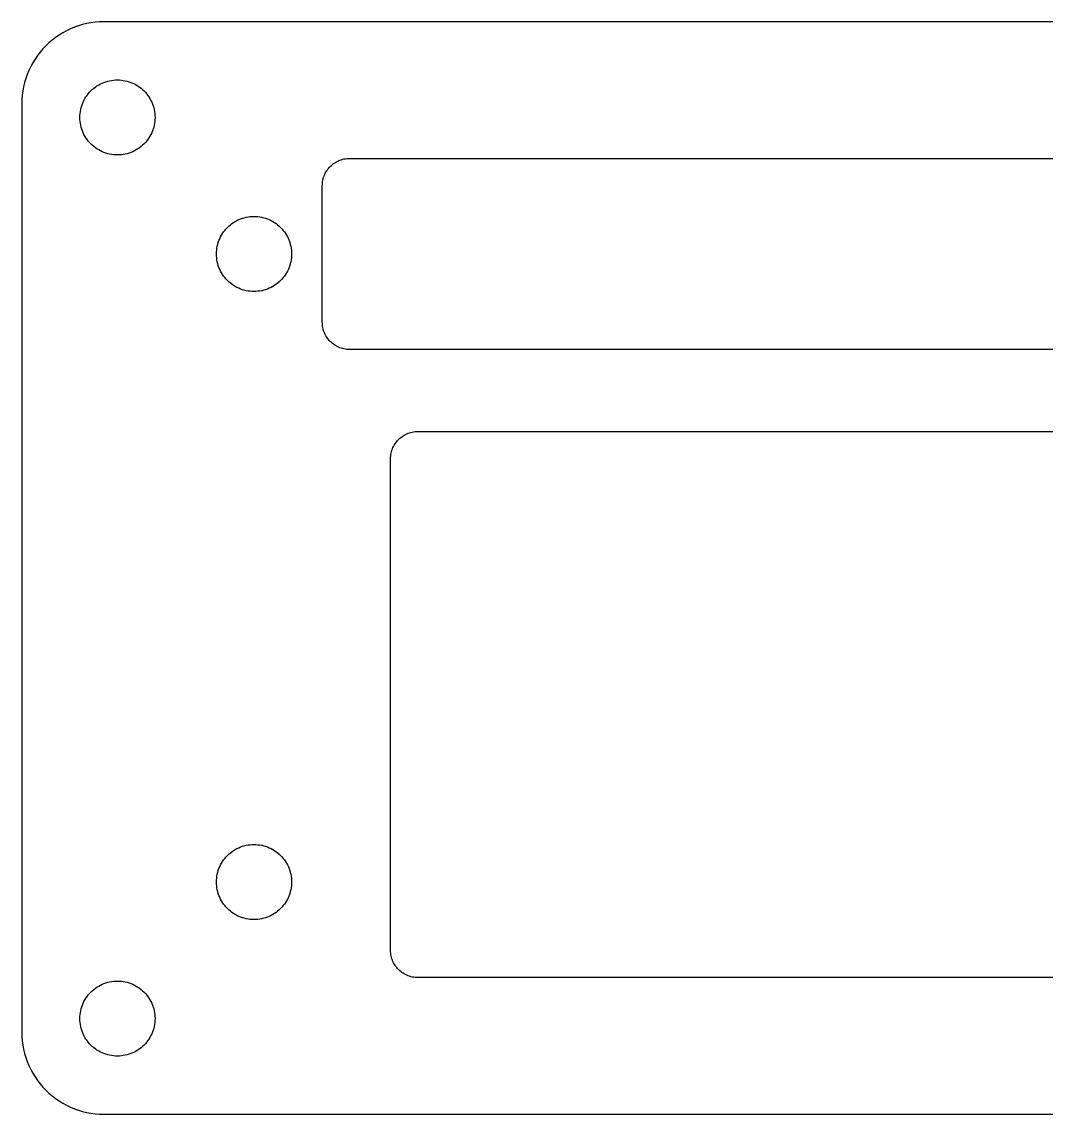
# Model space of a CAD drawing. Header units: metres. Extents: x -38 to 198, y -20 to 155.
# Drawn here: x 42.5 to 80, y 115 to 155 of the extents above; entities that cross this region are included whole.
import ezdxf

# ---------------------------------------------------------------- set-up
doc = ezdxf.new("R2010")
doc.units = ezdxf.units.M

msp = doc.modelspace()

# ---------------------------------------------------------------- linework, layer by layer
for p, q in [((44.4249, 154.801), (44.2798, 154.741)), ((44.573, 154.853), (44.4249, 154.801)), ((44.7236, 154.898), (44.573, 154.853)), ((44.8763, 154.934), (44.7236, 154.898)), ((45.0307, 154.963), (44.8763, 154.934)), ((45.1864, 154.984), (45.0307, 154.963)), ((45.343, 154.996), (45.1864, 154.984)), ((45.5, 155), (45.343, 154.996)), ((114.5, 155), (45.5, 155)), ((43.7366, 154.427), (43.612, 154.331)), ((43.8661, 154.516), (43.7366, 154.427)), ((44, 154.598), (43.8661, 154.516)), ((44.138, 154.673), (44, 154.598)), ((44.2798, 154.741), (44.138, 154.673)), ((43.2706, 154.007), (43.1686, 153.888)), ((43.3787, 154.121), (43.2706, 154.007)), ((43.4926, 154.229), (43.3787, 154.121)), ((43.612, 154.331), (43.4926, 154.229)), ((42.984, 153.634), (42.9019, 153.5)), ((43.073, 153.763), (42.984, 153.634)), ((43.1686, 153.888), (43.073, 153.763)), ((42.7594, 153.22), (42.6993, 153.075)), ((42.827, 153.362), (42.7594, 153.22)), ((42.9019, 153.5), (42.827, 153.362)), ((42.6468, 152.927), (42.6022, 152.776)), ((42.6993, 153.075), (42.6468, 152.927)), ((45.5072, 152.784), (45.5751, 152.808)), ((45.5751, 152.808), (45.6441, 152.828)), ((45.6441, 152.828), (45.7141, 152.845)), ((45.7141, 152.845), (45.7849, 152.858)), ((45.7849, 152.858), (45.8563, 152.867)), ((45.8563, 152.867), (45.928, 152.873)), ((45.928, 152.873), (46, 152.875)), ((46, 152.875), (46.072, 152.873)), ((46.072, 152.873), (46.1437, 152.867)), ((46.1437, 152.867), (46.2151, 152.858)), ((46.2151, 152.858), (46.2859, 152.845)), ((46.2859, 152.845), (46.3559, 152.828)), ((46.3559, 152.828), (46.4249, 152.808)), ((46.4249, 152.808), (46.4928, 152.784)), ((42.5369, 152.469), (42.5164, 152.314)), ((42.5656, 152.624), (42.5369, 152.469)), ((42.6022, 152.776), (42.5656, 152.624)), ((44.9314, 152.365), (44.9782, 152.42)), ((44.9782, 152.42), (45.0277, 152.472)), ((45.0277, 152.472), (45.08, 152.522)), ((45.08, 152.522), (45.1347, 152.569)), ((45.1347, 152.569), (45.1918, 152.612)), ((45.1918, 152.612), (45.2511, 152.653)), ((45.2511, 152.653), (45.3125, 152.691)), ((45.3125, 152.691), (45.3758, 152.725)), ((45.3758, 152.725), (45.4408, 152.756)), ((45.4408, 152.756), (45.5072, 152.784)), ((46.4928, 152.784), (46.5593, 152.756)), ((46.5593, 152.756), (46.6242, 152.725)), ((46.6242, 152.725), (46.6875, 152.691)), ((46.6875, 152.691), (46.7489, 152.653)), ((46.7489, 152.653), (46.8082, 152.612)), ((46.8082, 152.612), (46.8653, 152.569)), ((46.8653, 152.569), (46.9201, 152.522)), ((46.9201, 152.522), (46.9723, 152.472)), ((46.9723, 152.472), (47.0218, 152.42)), ((47.0218, 152.42), (47.0686, 152.365)), ((42.5041, 152.157), (42.5, 152)), ((42.5, 152), (42.5, 118)), ((42.5164, 152.314), (42.5041, 152.157)), ((44.7163, 151.993), (44.7439, 152.059)), ((44.7439, 152.059), (44.7749, 152.124)), ((44.7749, 152.124), (44.8092, 152.188)), ((44.8092, 152.188), (44.8468, 152.249)), ((44.8468, 152.249), (44.8876, 152.308)), ((44.8876, 152.308), (44.9314, 152.365)), ((47.0686, 152.365), (47.1124, 152.308)), ((47.1124, 152.308), (47.1532, 152.249)), ((47.1532, 152.249), (47.1908, 152.188)), ((47.1908, 152.188), (47.2251, 152.124)), ((47.2251, 152.124), (47.2561, 152.059)), ((47.2561, 152.059), (47.2837, 151.993)), ((44.6269, 151.572), (44.6325, 151.644)), ((44.6325, 151.644), (44.6419, 151.715)), ((44.6419, 151.715), (44.6551, 151.786)), ((44.6551, 151.786), (44.6719, 151.856)), ((44.6719, 151.856), (44.6923, 151.925)), ((44.6923, 151.925), (44.7163, 151.993)), ((47.2837, 151.993), (47.3077, 151.925)), ((47.3077, 151.925), (47.3282, 151.856)), ((47.3282, 151.856), (47.345, 151.786)), ((47.345, 151.786), (47.3581, 151.715)), ((47.3581, 151.715), (47.3675, 151.644)), ((47.3675, 151.644), (47.3731, 151.572)), ((44.625, 151.5), (44.6269, 151.572)), ((44.6269, 151.428), (44.625, 151.5)), ((44.6325, 151.356), (44.6269, 151.428)), ((44.6419, 151.285), (44.6325, 151.356)), ((44.6551, 151.214), (44.6419, 151.285)), ((44.6719, 151.144), (44.6551, 151.214)), ((47.345, 151.214), (47.3282, 151.144)), ((47.3581, 151.285), (47.345, 151.214)), ((47.3675, 151.356), (47.3581, 151.285)), ((47.3731, 151.428), (47.3675, 151.356)), ((47.3731, 151.572), (47.375, 151.5)), ((47.375, 151.5), (47.3731, 151.428)), ((44.6923, 151.075), (44.6719, 151.144)), ((44.7163, 151.007), (44.6923, 151.075)), ((44.7439, 150.941), (44.7163, 151.007)), ((44.7749, 150.876), (44.7439, 150.941)), ((44.8092, 150.812), (44.7749, 150.876)), ((44.8468, 150.751), (44.8092, 150.812)), ((47.1908, 150.812), (47.1532, 150.751)), ((47.2251, 150.876), (47.1908, 150.812)), ((47.2561, 150.941), (47.2251, 150.876)), ((47.2837, 151.007), (47.2561, 150.941)), ((47.3077, 151.075), (47.2837, 151.007)), ((47.3282, 151.144), (47.3077, 151.075)), ((44.8876, 150.692), (44.8468, 150.751)), ((44.9314, 150.635), (44.8876, 150.692)), ((44.9782, 150.58), (44.9314, 150.635)), ((45.0277, 150.528), (44.9782, 150.58)), ((45.08, 150.478), (45.0277, 150.528)), ((45.1347, 150.431), (45.08, 150.478)), ((45.1918, 150.388), (45.1347, 150.431)), ((46.8653, 150.431), (46.8082, 150.388)), ((46.9201, 150.478), (46.8653, 150.431)), ((46.9723, 150.528), (46.9201, 150.478)), ((47.0218, 150.58), (46.9723, 150.528)), ((47.0686, 150.635), (47.0218, 150.58)), ((47.1124, 150.692), (47.0686, 150.635)), ((47.1532, 150.751), (47.1124, 150.692)), ((45.2511, 150.347), (45.1918, 150.388)), ((45.3125, 150.309), (45.2511, 150.347)), ((45.3758, 150.275), (45.3125, 150.309)), ((45.4408, 150.244), (45.3758, 150.275)), ((45.5072, 150.216), (45.4408, 150.244)), ((45.5751, 150.192), (45.5072, 150.216)), ((45.6441, 150.172), (45.5751, 150.192)), ((45.7141, 150.155), (45.6441, 150.172)), ((45.7849, 150.142), (45.7141, 150.155)), ((45.8563, 150.133), (45.7849, 150.142)), ((45.928, 150.127), (45.8563, 150.133)), ((46, 150.125), (45.928, 150.127)), ((46.072, 150.127), (46, 150.125)), ((46.1437, 150.133), (46.072, 150.127)), ((46.2151, 150.142), (46.1437, 150.133)), ((46.2859, 150.155), (46.2151, 150.142)), ((46.3559, 150.172), (46.2859, 150.155)), ((46.4249, 150.192), (46.3559, 150.172)), ((46.4928, 150.216), (46.4249, 150.192)), ((46.5593, 150.244), (46.4928, 150.216)), ((46.6242, 150.275), (46.5593, 150.244)), ((46.6875, 150.309), (46.6242, 150.275)), ((46.7489, 150.347), (46.6875, 150.309)), ((46.8082, 150.388), (46.7489, 150.347)), ((54.4477, 149.999), (54.5, 150)), ((54.5, 150), (105.5, 150)), ((53.691, 149.588), (53.7229, 149.629)), ((53.7229, 149.629), (53.7569, 149.669)), ((53.7569, 149.669), (53.7929, 149.707)), ((53.7929, 149.707), (53.8309, 149.743)), ((53.8309, 149.743), (53.8707, 149.777)), ((53.8707, 149.777), (53.9122, 149.809)), ((53.9122, 149.809), (53.9554, 149.839)), ((53.9554, 149.839), (54, 149.866)), ((54, 149.866), (54.046, 149.891)), ((54.046, 149.891), (54.0933, 149.914)), ((54.0933, 149.914), (54.1416, 149.934)), ((54.1416, 149.934), (54.191, 149.951)), ((54.191, 149.951), (54.2412, 149.966)), ((54.2412, 149.966), (54.2921, 149.978)), ((54.2921, 149.978), (54.3436, 149.988)), ((54.3436, 149.988), (54.3955, 149.995)), ((54.3955, 149.995), (54.4477, 149.999)), ((53.5123, 149.156), (53.5219, 149.208)), ((53.5219, 149.208), (53.5341, 149.259)), ((53.5341, 149.259), (53.549, 149.309)), ((53.549, 149.309), (53.5664, 149.358)), ((53.5664, 149.358), (53.5865, 149.407)), ((53.5865, 149.407), (53.609, 149.454)), ((53.609, 149.454), (53.634, 149.5)), ((53.634, 149.5), (53.6613, 149.545)), ((53.6613, 149.545), (53.691, 149.588)), ((53.5, 149), (53.5014, 149.052)), ((53.5, 144), (53.5, 149)), ((53.5014, 149.052), (53.5055, 149.105)), ((53.5055, 149.105), (53.5123, 149.156)), ((50.1347, 147.569), (50.1918, 147.612)), ((50.1918, 147.612), (50.2511, 147.653)), ((50.2511, 147.653), (50.3125, 147.691)), ((50.3125, 147.691), (50.3758, 147.725)), ((50.3758, 147.725), (50.4408, 147.756)), ((50.4408, 147.756), (50.5072, 147.784)), ((50.5072, 147.784), (50.5751, 147.808)), ((50.5751, 147.808), (50.6441, 147.828)), ((50.6441, 147.828), (50.7141, 147.845)), ((50.7141, 147.845), (50.7849, 147.858)), ((50.7849, 147.858), (50.8563, 147.867)), ((50.8563, 147.867), (50.928, 147.873)), ((50.928, 147.873), (51, 147.875)), ((51, 147.875), (51.072, 147.873)), ((51.072, 147.873), (51.1437, 147.867)), ((51.1437, 147.867), (51.2151, 147.858)), ((51.2151, 147.858), (51.2859, 147.845)), ((51.2859, 147.845), (51.3559, 147.828)), ((51.3559, 147.828), (51.4249, 147.808)), ((51.4249, 147.808), (51.4928, 147.784)), ((51.4928, 147.784), (51.5593, 147.756)), ((51.5593, 147.756), (51.6242, 147.725)), ((51.6242, 147.725), (51.6875, 147.691)), ((51.6875, 147.691), (51.7489, 147.653)), ((51.7489, 147.653), (51.8082, 147.612)), ((51.8082, 147.612), (51.8653, 147.569)), ((49.8092, 147.188), (49.8468, 147.249)), ((49.8468, 147.249), (49.8876, 147.308)), ((49.8876, 147.308), (49.9314, 147.365)), ((49.9314, 147.365), (49.9782, 147.42)), ((49.9782, 147.42), (50.0277, 147.472)), ((50.0277, 147.472), (50.08, 147.522)), ((50.08, 147.522), (50.1347, 147.569)), ((51.8653, 147.569), (51.9201, 147.522)), ((51.9201, 147.522), (51.9723, 147.472)), ((51.9723, 147.472), (52.0218, 147.42)), ((52.0218, 147.42), (52.0686, 147.365)), ((52.0686, 147.365), (52.1124, 147.308)), ((52.1124, 147.308), (52.1532, 147.249)), ((52.1532, 147.249), (52.1908, 147.188)), ((49.6551, 146.786), (49.6719, 146.856)), ((49.6719, 146.856), (49.6923, 146.925)), ((49.6923, 146.925), (49.7163, 146.993)), ((49.7163, 146.993), (49.7439, 147.059)), ((49.7439, 147.059), (49.7749, 147.124)), ((49.7749, 147.124), (49.8092, 147.188)), ((52.1908, 147.188), (52.2251, 147.124)), ((52.2251, 147.124), (52.2561, 147.059)), ((52.2561, 147.059), (52.2837, 146.993)), ((52.2837, 146.993), (52.3077, 146.925)), ((52.3077, 146.925), (52.3282, 146.856)), ((52.3282, 146.856), (52.345, 146.786)), ((49.625, 146.5), (49.6269, 146.572)), ((49.6269, 146.428), (49.625, 146.5)), ((49.6269, 146.572), (49.6325, 146.644)), ((49.6325, 146.356), (49.6269, 146.428)), ((49.6325, 146.644), (49.6419, 146.715)), ((49.6419, 146.715), (49.6551, 146.786)), ((52.345, 146.786), (52.3581, 146.715)), ((52.3581, 146.715), (52.3675, 146.644)), ((52.3675, 146.644), (52.3731, 146.572)), ((52.3731, 146.428), (52.3675, 146.356)), ((52.3731, 146.572), (52.375, 146.5)), ((52.375, 146.5), (52.3731, 146.428)), ((49.6419, 146.285), (49.6325, 146.356)), ((49.6551, 146.214), (49.6419, 146.285)), ((49.6719, 146.144), (49.6551, 146.214)), ((49.6923, 146.075), (49.6719, 146.144)), ((49.7163, 146.007), (49.6923, 146.075)), ((49.7439, 145.941), (49.7163, 146.007)), ((52.2837, 146.007), (52.2561, 145.941)), ((52.3077, 146.075), (52.2837, 146.007)), ((52.3282, 146.144), (52.3077, 146.075)), ((52.345, 146.214), (52.3282, 146.144)), ((52.3581, 146.285), (52.345, 146.214)), ((52.3675, 146.356), (52.3581, 146.285)), ((49.7749, 145.876), (49.7439, 145.941)), ((49.8092, 145.812), (49.7749, 145.876)), ((49.8468, 145.751), (49.8092, 145.812)), ((49.8876, 145.692), (49.8468, 145.751)), ((49.9314, 145.635), (49.8876, 145.692)), ((49.9782, 145.58), (49.9314, 145.635)), ((52.0686, 145.635), (52.0218, 145.58)), ((52.1124, 145.692), (52.0686, 145.635)), ((52.1532, 145.751), (52.1124, 145.692)), ((52.1908, 145.812), (52.1532, 145.751)), ((52.2251, 145.876), (52.1908, 145.812)), ((52.2561, 145.941), (52.2251, 145.876)), ((50.0277, 145.528), (49.9782, 145.58)), ((50.08, 145.478), (50.0277, 145.528)), ((50.1347, 145.431), (50.08, 145.478)), ((50.1918, 145.388), (50.1347, 145.431)), ((50.2511, 145.347), (50.1918, 145.388)), ((50.3125, 145.309), (50.2511, 145.347)), ((50.3758, 145.275), (50.3125, 145.309)), ((50.4408, 145.244), (50.3758, 145.275)), ((50.5072, 145.216), (50.4408, 145.244)), ((50.5751, 145.192), (50.5072, 145.216)), ((51.4928, 145.216), (51.4249, 145.192)), ((51.5593, 145.244), (51.4928, 145.216)), ((51.6242, 145.275), (51.5593, 145.244)), ((51.6875, 145.309), (51.6242, 145.275)), ((51.7489, 145.347), (51.6875, 145.309)), ((51.8082, 145.388), (51.7489, 145.347)), ((51.8653, 145.431), (51.8082, 145.388)), ((51.9201, 145.478), (51.8653, 145.431)), ((51.9723, 145.528), (51.9201, 145.478)), ((52.0218, 145.58), (51.9723, 145.528)), ((50.6441, 145.172), (50.5751, 145.192)), ((50.7141, 145.155), (50.6441, 145.172)), ((50.7849, 145.142), (50.7141, 145.155)), ((50.8563, 145.133), (50.7849, 145.142)), ((50.928, 145.127), (50.8563, 145.133)), ((51, 145.125), (50.928, 145.127)), ((51.072, 145.127), (51, 145.125)), ((51.1437, 145.133), (51.072, 145.127)), ((51.2151, 145.142), (51.1437, 145.133)), ((51.2859, 145.155), (51.2151, 145.142)), ((51.3559, 145.172), (51.2859, 145.155)), ((51.4249, 145.192), (51.3559, 145.172)), ((53.5014, 143.948), (53.5, 144)), ((53.5055, 143.895), (53.5014, 143.948)), ((53.5123, 143.844), (53.5055, 143.895)), ((53.5219, 143.792), (53.5123, 143.844)), ((53.5341, 143.741), (53.5219, 143.792)), ((53.549, 143.691), (53.5341, 143.741)), ((53.5664, 143.642), (53.549, 143.691)), ((53.5865, 143.593), (53.5664, 143.642)), ((53.609, 143.546), (53.5865, 143.593)), ((53.634, 143.5), (53.609, 143.546)), ((53.6613, 143.455), (53.634, 143.5)), ((53.691, 143.412), (53.6613, 143.455)), ((53.7229, 143.371), (53.691, 143.412)), ((53.7569, 143.331), (53.7229, 143.371)), ((53.7929, 143.293), (53.7569, 143.331)), ((53.8309, 143.257), (53.7929, 143.293)), ((53.8707, 143.223), (53.8309, 143.257)), ((53.9122, 143.191), (53.8707, 143.223)), ((53.9554, 143.161), (53.9122, 143.191)), ((54, 143.134), (53.9554, 143.161)), ((54.046, 143.109), (54, 143.134)), ((54.0933, 143.086), (54.046, 143.109)), ((54.1416, 143.066), (54.0933, 143.086)), ((54.191, 143.049), (54.1416, 143.066)), ((54.2412, 143.034), (54.191, 143.049)), ((54.2921, 143.022), (54.2412, 143.034)), ((54.3436, 143.012), (54.2921, 143.022)), ((54.3955, 143.005), (54.3436, 143.012)), ((54.4477, 143.001), (54.3955, 143.005)), ((54.5, 143), (54.4477, 143.001)), ((105.5, 143), (54.5, 143)), ((56.9477, 139.999), (57, 140)), ((57, 140), (103, 140)), ((56.191, 139.588), (56.2229, 139.629)), ((56.2229, 139.629), (56.2569, 139.669)), ((56.2569, 139.669), (56.2929, 139.707)), ((56.2929, 139.707), (56.3309, 139.743)), ((56.3309, 139.743), (56.3707, 139.777)), ((56.3707, 139.777), (56.4122, 139.809)), ((56.4122, 139.809), (56.4554, 139.839)), ((56.4554, 139.839), (56.5, 139.866)), ((56.5, 139.866), (56.546, 139.891)), ((56.546, 139.891), (56.5933, 139.914)), ((56.5933, 139.914), (56.6416, 139.934)), ((56.6416, 139.934), (56.691, 139.951)), ((56.691, 139.951), (56.7412, 139.966)), ((56.7412, 139.966), (56.7921, 139.978)), ((56.7921, 139.978), (56.8436, 139.988)), ((56.8436, 139.988), (56.8955, 139.995)), ((56.8955, 139.995), (56.9477, 139.999)), ((56.0123, 139.156), (56.0219, 139.208)), ((56.0219, 139.208), (56.0341, 139.259)), ((56.0341, 139.259), (56.049, 139.309)), ((56.049, 139.309), (56.0664, 139.358)), ((56.0664, 139.358), (56.0865, 139.407)), ((56.0865, 139.407), (56.109, 139.454)), ((56.109, 139.454), (56.134, 139.5)), ((56.134, 139.5), (56.1613, 139.545)), ((56.1613, 139.545), (56.191, 139.588)), ((56, 139), (56.0014, 139.052)), ((56, 121), (56, 139)), ((56.0014, 139.052), (56.0055, 139.105)), ((56.0055, 139.105), (56.0123, 139.156)), ((50.5072, 124.784), (50.5751, 124.808)), ((50.5751, 124.808), (50.6441, 124.828)), ((50.6441, 124.828), (50.7141, 124.845)), ((50.7141, 124.845), (50.7849, 124.858)), ((50.7849, 124.858), (50.8563, 124.867)), ((50.8563, 124.867), (50.928, 124.873)), ((50.928, 124.873), (51, 124.875)), ((51, 124.875), (51.072, 124.873)), ((51.072, 124.873), (51.1437, 124.867)), ((51.1437, 124.867), (51.2151, 124.858)), ((51.2151, 124.858), (51.2859, 124.845)), ((51.2859, 124.845), (51.3559, 124.828)), ((51.3559, 124.828), (51.4249, 124.808)), ((51.4249, 124.808), (51.4928, 124.784)), ((49.9314, 124.365), (49.9782, 124.42)), ((49.9782, 124.42), (50.0277, 124.472)), ((50.0277, 124.472), (50.08, 124.522)), ((50.08, 124.522), (50.1347, 124.569)), ((50.1347, 124.569), (50.1918, 124.612)), ((50.1918, 124.612), (50.2511, 124.653)), ((50.2511, 124.653), (50.3125, 124.691)), ((50.3125, 124.691), (50.3758, 124.725)), ((50.3758, 124.725), (50.4408, 124.756)), ((50.4408, 124.756), (50.5072, 124.784)), ((51.4928, 124.784), (51.5593, 124.756)), ((51.5593, 124.756), (51.6242, 124.725)), ((51.6242, 124.725), (51.6875, 124.691)), ((51.6875, 124.691), (51.7489, 124.653)), ((51.7489, 124.653), (51.8082, 124.612)), ((51.8082, 124.612), (51.8653, 124.569)), ((51.8653, 124.569), (51.9201, 124.522)), ((51.9201, 124.522), (51.9723, 124.472)), ((51.9723, 124.472), (52.0218, 124.42)), ((52.0218, 124.42), (52.0686, 124.365)), ((49.7163, 123.993), (49.7439, 124.059)), ((49.7439, 124.059), (49.7749, 124.124)), ((49.7749, 124.124), (49.8092, 124.188)), ((49.8092, 124.188), (49.8468, 124.249)), ((49.8468, 124.249), (49.8876, 124.308)), ((49.8876, 124.308), (49.9314, 124.365)), ((52.0686, 124.365), (52.1124, 124.308)), ((52.1124, 124.308), (52.1532, 124.249)), ((52.1532, 124.249), (52.1908, 124.188)), ((52.1908, 124.188), (52.2251, 124.124)), ((52.2251, 124.124), (52.2561, 124.059)), ((52.2561, 124.059), (52.2837, 123.993)), ((49.6269, 123.572), (49.6325, 123.644)), ((49.6325, 123.644), (49.6419, 123.715)), ((49.6419, 123.715), (49.6551, 123.786)), ((49.6551, 123.786), (49.6719, 123.856)), ((49.6719, 123.856), (49.6923, 123.925)), ((49.6923, 123.925), (49.7163, 123.993)), ((52.2837, 123.993), (52.3077, 123.925)), ((52.3077, 123.925), (52.3282, 123.856)), ((52.3282, 123.856), (52.345, 123.786)), ((52.345, 123.786), (52.3581, 123.715)), ((52.3581, 123.715), (52.3675, 123.644)), ((52.3675, 123.644), (52.3731, 123.572)), ((49.625, 123.5), (49.6269, 123.572)), ((49.6269, 123.428), (49.625, 123.5)), ((49.6325, 123.356), (49.6269, 123.428)), ((49.6419, 123.285), (49.6325, 123.356)), ((49.6551, 123.214), (49.6419, 123.285)), ((49.6719, 123.144), (49.6551, 123.214)), ((52.345, 123.214), (52.3282, 123.144)), ((52.3581, 123.285), (52.345, 123.214)), ((52.3675, 123.356), (52.3581, 123.285)), ((52.3731, 123.428), (52.3675, 123.356)), ((52.3731, 123.572), (52.375, 123.5)), ((52.375, 123.5), (52.3731, 123.428)), ((49.6923, 123.075), (49.6719, 123.144)), ((49.7163, 123.007), (49.6923, 123.075)), ((49.7439, 122.941), (49.7163, 123.007)), ((49.7749, 122.876), (49.7439, 122.941)), ((49.8092, 122.812), (49.7749, 122.876)), ((49.8468, 122.751), (49.8092, 122.812)), ((52.1908, 122.812), (52.1532, 122.751)), ((52.2251, 122.876), (52.1908, 122.812)), ((52.2561, 122.941), (52.2251, 122.876)), ((52.2837, 123.007), (52.2561, 122.941)), ((52.3077, 123.075), (52.2837, 123.007)), ((52.3282, 123.144), (52.3077, 123.075)), ((49.8876, 122.692), (49.8468, 122.751)), ((49.9314, 122.635), (49.8876, 122.692)), ((49.9782, 122.58), (49.9314, 122.635)), ((50.0277, 122.528), (49.9782, 122.58)), ((50.08, 122.478), (50.0277, 122.528)), ((50.1347, 122.431), (50.08, 122.478)), ((50.1918, 122.388), (50.1347, 122.431)), ((51.8653, 122.431), (51.8082, 122.388)), ((51.9201, 122.478), (51.8653, 122.431)), ((51.9723, 122.528), (51.9201, 122.478)), ((52.0218, 122.58), (51.9723, 122.528)), ((52.0686, 122.635), (52.0218, 122.58)), ((52.1124, 122.692), (52.0686, 122.635)), ((52.1532, 122.751), (52.1124, 122.692)), ((50.2511, 122.347), (50.1918, 122.388)), ((50.3125, 122.309), (50.2511, 122.347)), ((50.3758, 122.275), (50.3125, 122.309)), ((50.4408, 122.244), (50.3758, 122.275)), ((50.5072, 122.216), (50.4408, 122.244)), ((50.5751, 122.192), (50.5072, 122.216)), ((50.6441, 122.172), (50.5751, 122.192)), ((50.7141, 122.155), (50.6441, 122.172)), ((50.7849, 122.142), (50.7141, 122.155)), ((50.8563, 122.133), (50.7849, 122.142)), ((50.928, 122.127), (50.8563, 122.133)), ((51, 122.125), (50.928, 122.127)), ((51.072, 122.127), (51, 122.125)), ((51.1437, 122.133), (51.072, 122.127)), ((51.2151, 122.142), (51.1437, 122.133)), ((51.2859, 122.155), (51.2151, 122.142)), ((51.3559, 122.172), (51.2859, 122.155)), ((51.4249, 122.192), (51.3559, 122.172)), ((51.4928, 122.216), (51.4249, 122.192)), ((51.5593, 122.244), (51.4928, 122.216)), ((51.6242, 122.275), (51.5593, 122.244)), ((51.6875, 122.309), (51.6242, 122.275)), ((51.7489, 122.347), (51.6875, 122.309)), ((51.8082, 122.388), (51.7489, 122.347)), ((56.0014, 120.948), (56, 121)), ((56.0055, 120.895), (56.0014, 120.948)), ((56.0123, 120.844), (56.0055, 120.895)), ((56.0219, 120.792), (56.0123, 120.844)), ((56.0341, 120.741), (56.0219, 120.792)), ((56.049, 120.691), (56.0341, 120.741)), ((56.0664, 120.642), (56.049, 120.691)), ((56.0865, 120.593), (56.0664, 120.642)), ((56.109, 120.546), (56.0865, 120.593)), ((56.134, 120.5), (56.109, 120.546)), ((56.1613, 120.455), (56.134, 120.5)), ((56.191, 120.412), (56.1613, 120.455)), ((56.2229, 120.371), (56.191, 120.412)), ((56.2569, 120.331), (56.2229, 120.371)), ((56.2929, 120.293), (56.2569, 120.331)), ((56.3309, 120.257), (56.2929, 120.293)), ((56.3707, 120.223), (56.3309, 120.257)), ((56.4122, 120.191), (56.3707, 120.223)), ((56.4554, 120.161), (56.4122, 120.191)), ((56.5, 120.134), (56.4554, 120.161)), ((56.546, 120.109), (56.5, 120.134)), ((56.5933, 120.086), (56.546, 120.109)), ((56.6416, 120.066), (56.5933, 120.086)), ((56.691, 120.049), (56.6416, 120.066)), ((56.7412, 120.034), (56.691, 120.049)), ((56.7921, 120.022), (56.7412, 120.034)), ((56.8436, 120.012), (56.7921, 120.022)), ((56.8955, 120.005), (56.8436, 120.012)), ((56.9477, 120.001), (56.8955, 120.005)), ((57, 120), (56.9477, 120.001)), ((103, 120), (57, 120)), ((45.1347, 119.569), (45.1918, 119.612)), ((45.1918, 119.612), (45.2511, 119.653)), ((45.2511, 119.653), (45.3125, 119.691)), ((45.3125, 119.691), (45.3758, 119.725)), ((45.3758, 119.725), (45.4408, 119.756)), ((45.4408, 119.756), (45.5072, 119.784)), ((45.5072, 119.784), (45.5751, 119.808)), ((45.5751, 119.808), (45.6441, 119.828)), ((45.6441, 119.828), (45.7141, 119.845)), ((45.7141, 119.845), (45.7849, 119.858)), ((45.7849, 119.858), (45.8563, 119.867)), ((45.8563, 119.867), (45.928, 119.873)), ((45.928, 119.873), (46, 119.875)), ((46, 119.875), (46.072, 119.873)), ((46.072, 119.873), (46.1437, 119.867)), ((46.1437, 119.867), (46.2151, 119.858)), ((46.2151, 119.858), (46.2859, 119.845)), ((46.2859, 119.845), (46.3559, 119.828)), ((46.3559, 119.828), (46.4249, 119.808)), ((46.4249, 119.808), (46.4928, 119.784)), ((46.4928, 119.784), (46.5593, 119.756)), ((46.5593, 119.756), (46.6242, 119.725)), ((46.6242, 119.725), (46.6875, 119.691)), ((46.6875, 119.691), (46.7489, 119.653)), ((46.7489, 119.653), (46.8082, 119.612)), ((46.8082, 119.612), (46.8653, 119.569)), ((44.8092, 119.188), (44.8468, 119.249)), ((44.8468, 119.249), (44.8876, 119.308)), ((44.8876, 119.308), (44.9314, 119.365)), ((44.9314, 119.365), (44.9782, 119.42)), ((44.9782, 119.42), (45.0277, 119.472)), ((45.0277, 119.472), (45.08, 119.522)), ((45.08, 119.522), (45.1347, 119.569)), ((46.8653, 119.569), (46.9201, 119.522)), ((46.9201, 119.522), (46.9723, 119.472)), ((46.9723, 119.472), (47.0218, 119.42)), ((47.0218, 119.42), (47.0686, 119.365)), ((47.0686, 119.365), (47.1124, 119.308)), ((47.1124, 119.308), (47.1532, 119.249)), ((47.1532, 119.249), (47.1908, 119.188)), ((44.6551, 118.786), (44.6719, 118.856)), ((44.6719, 118.856), (44.6923, 118.925)), ((44.6923, 118.925), (44.7163, 118.993)), ((44.7163, 118.993), (44.7439, 119.059)), ((44.7439, 119.059), (44.7749, 119.124)), ((44.7749, 119.124), (44.8092, 119.188)), ((47.1908, 119.188), (47.2251, 119.124)), ((47.2251, 119.124), (47.2561, 119.059)), ((47.2561, 119.059), (47.2837, 118.993)), ((47.2837, 118.993), (47.3077, 118.925)), ((47.3077, 118.925), (47.3282, 118.856)), ((47.3282, 118.856), (47.345, 118.786)), ((44.625, 118.5), (44.6269, 118.572)), ((44.6269, 118.428), (44.625, 118.5)), ((44.6269, 118.572), (44.6325, 118.644)), ((44.6325, 118.356), (44.6269, 118.428)), ((44.6325, 118.644), (44.6419, 118.715)), ((44.6419, 118.715), (44.6551, 118.786)), ((47.345, 118.786), (47.3581, 118.715)), ((47.3581, 118.715), (47.3675, 118.644)), ((47.3675, 118.644), (47.3731, 118.572)), ((47.3731, 118.428), (47.3675, 118.356)), ((47.3731, 118.572), (47.375, 118.5)), ((47.375, 118.5), (47.3731, 118.428)), ((42.5, 118), (42.5041, 117.843)), ((44.6419, 118.285), (44.6325, 118.356)), ((44.6551, 118.214), (44.6419, 118.285)), ((44.6719, 118.144), (44.6551, 118.214)), ((44.6923, 118.075), (44.6719, 118.144)), ((44.7163, 118.007), (44.6923, 118.075)), ((44.7439, 117.941), (44.7163, 118.007)), ((47.2837, 118.007), (47.2561, 117.941)), ((47.3077, 118.075), (47.2837, 118.007)), ((47.3282, 118.144), (47.3077, 118.075)), ((47.345, 118.214), (47.3282, 118.144)), ((47.3581, 118.285), (47.345, 118.214)), ((47.3675, 118.356), (47.3581, 118.285)), ((42.5041, 117.843), (42.5164, 117.686)), ((42.5164, 117.686), (42.5369, 117.531)), ((44.7749, 117.876), (44.7439, 117.941)), ((44.8092, 117.812), (44.7749, 117.876)), ((44.8468, 117.751), (44.8092, 117.812)), ((44.8876, 117.692), (44.8468, 117.751)), ((44.9314, 117.635), (44.8876, 117.692)), ((44.9782, 117.58), (44.9314, 117.635)), ((47.0686, 117.635), (47.0218, 117.58)), ((47.1124, 117.692), (47.0686, 117.635)), ((47.1532, 117.751), (47.1124, 117.692)), ((47.1908, 117.812), (47.1532, 117.751)), ((47.2251, 117.876), (47.1908, 117.812)), ((47.2561, 117.941), (47.2251, 117.876)), ((42.5369, 117.531), (42.5656, 117.376)), ((42.5656, 117.376), (42.6022, 117.224)), ((42.6022, 117.224), (42.6468, 117.073)), ((45.0277, 117.528), (44.9782, 117.58)), ((45.08, 117.478), (45.0277, 117.528)), ((45.1347, 117.431), (45.08, 117.478)), ((45.1918, 117.388), (45.1347, 117.431)), ((45.2511, 117.347), (45.1918, 117.388)), ((45.3125, 117.309), (45.2511, 117.347)), ((45.3758, 117.275), (45.3125, 117.309)), ((45.4408, 117.244), (45.3758, 117.275)), ((45.5072, 117.216), (45.4408, 117.244)), ((45.5751, 117.192), (45.5072, 117.216)), ((46.4928, 117.216), (46.4249, 117.192)), ((46.5593, 117.244), (46.4928, 117.216)), ((46.6242, 117.275), (46.5593, 117.244)), ((46.6875, 117.309), (46.6242, 117.275)), ((46.7489, 117.347), (46.6875, 117.309)), ((46.8082, 117.388), (46.7489, 117.347)), ((46.8653, 117.431), (46.8082, 117.388)), ((46.9201, 117.478), (46.8653, 117.431)), ((46.9723, 117.528), (46.9201, 117.478)), ((47.0218, 117.58), (46.9723, 117.528)), ((42.6468, 117.073), (42.6993, 116.925)), ((42.6993, 116.925), (42.7594, 116.78)), ((45.6441, 117.172), (45.5751, 117.192)), ((45.7141, 117.155), (45.6441, 117.172)), ((45.7849, 117.142), (45.7141, 117.155)), ((45.8563, 117.133), (45.7849, 117.142)), ((45.928, 117.127), (45.8563, 117.133)), ((46, 117.125), (45.928, 117.127)), ((46.072, 117.127), (46, 117.125)), ((46.1437, 117.133), (46.072, 117.127)), ((46.2151, 117.142), (46.1437, 117.133)), ((46.2859, 117.155), (46.2151, 117.142)), ((46.3559, 117.172), (46.2859, 117.155)), ((46.4249, 117.192), (46.3559, 117.172)), ((42.7594, 116.78), (42.827, 116.638)), ((42.827, 116.638), (42.9019, 116.5)), ((42.9019, 116.5), (42.984, 116.366)), ((42.984, 116.366), (43.073, 116.237)), ((43.073, 116.237), (43.1686, 116.112)), ((43.1686, 116.112), (43.2706, 115.993)), ((43.2706, 115.993), (43.3787, 115.879)), ((43.3787, 115.879), (43.4926, 115.771)), ((43.4926, 115.771), (43.612, 115.669)), ((43.612, 115.669), (43.7366, 115.573)), ((43.7366, 115.573), (43.8661, 115.484)), ((43.8661, 115.484), (44, 115.402)), ((44, 115.402), (44.138, 115.327)), ((44.138, 115.327), (44.2798, 115.259)), ((44.2798, 115.259), (44.4249, 115.199)), ((44.4249, 115.199), (44.573, 115.147)), ((44.573, 115.147), (44.7236, 115.102)), ((44.7236, 115.102), (44.8763, 115.066)), ((44.8763, 115.066), (45.0307, 115.037)), ((45.0307, 115.037), (45.1864, 115.016)), ((45.1864, 115.016), (45.343, 115.004)), ((45.343, 115.004), (45.5, 115)), ((45.5, 115), (114.5, 115))]:
    msp.add_line(p, q)

doc.saveas('drawing.dxf')
